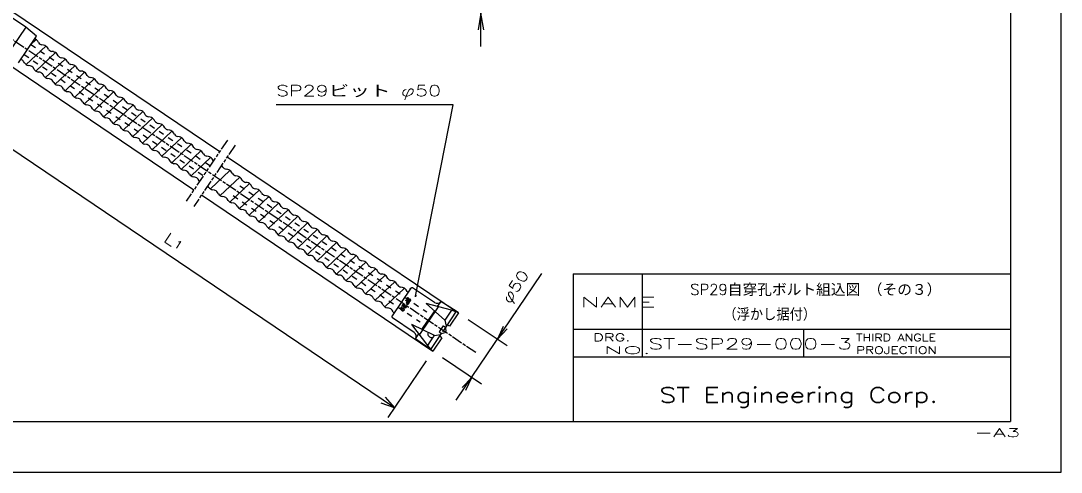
# Model space of a CAD drawing. Units: millimetres at full size; details may follow other scales. Extents: x -55 to 1935, y -55 to 1395.
# Drawn here: x 805 to 1935, y -55 to 435 of the extents above; entities that cross this region are included whole.
import ezdxf
from ezdxf.enums import TextEntityAlignment as Align

# ---------------------------------------------------------------- set-up
doc = ezdxf.new("R2010")
doc.units = ezdxf.units.MM
doc.header["$PDMODE"] = 32
doc.header["$PDSIZE"] = 0.5
for name, pattern in [('CHAIN', [18.5, 12, -1.5, 3.5, -1.5]), ('CHAIN_DOUBLE_DASH', [23.5, 12, -1.5, 3.5, -1.5, 3.5, -1.5]), ('DASHED_SPACED', [12, 6, -6])]:
    doc.linetypes.add(name, pattern=pattern)
for name, color, linetype, lineweight in [('1 外形線', 7, 'Continuous', 25), ('3 隠れ線', 2, 'DASHED_SPACED', 25), ('4 中心線', 1, 'CHAIN', 25), ('5 想像線', 6, 'CHAIN_DOUBLE_DASH', 25), ('6 寸法線', 4, 'Continuous', 25), ('7 枠・タイトル', 7, 'Continuous', 25), ('DEFPOINTS_2', 7, 'Continuous', 25)]:
    doc.layers.add(name, color=color, linetype=linetype, lineweight=lineweight)
doc.styles.add('simplex.shx', font='')
doc.styles.get('simplex.shx').set_extended_font_data('simplex.shx')

# ---------------------------------------------------------------- blocks, each defined once
blk = doc.blocks.new('open_arrow')
at = {"color": 0, "linetype": 'Continuous', "lineweight": -2}
blk.add_lwpolyline([(7.5, 1.25), (0, 0), (7.5, -1.25)], dxfattribs=at)

msp = doc.modelspace()

# ---------------------------------------------------------------- linework, layer by layer
at = {"layer": '1 外形線'}
for p, q in [((561.515, 602.796), (1021.166, 292.758)), ((533.556, 561.344), (993.207, 251.306)), ((810.624, 427.51), (741.007, 474.513)), ((810.624, 427.51), (789.361, 396.016)), ((822.217, 417.873), (810.624, 427.51)), ((802.632, 388.865), (822.217, 417.873)), ((811.112, 387.095), (832.313, 407.172)), ((816.245, 409.028), (821.784, 414.273)), ((824.588, 410.856), (823.578, 412.522)), ((830.017, 408.179), (828.094, 408.491)), ((821.64, 379.993), (842.842, 400.07)), ((835.117, 403.754), (834.107, 405.42)), ((840.546, 401.077), (838.623, 401.389)), ((845.646, 396.653), (844.636, 398.318)), ((809.318, 388.846), (808.308, 390.512)), ((815.331, 385.775), (813.408, 386.088)), ((832.169, 372.891), (853.371, 392.968)), ((842.698, 365.79), (863.899, 385.866)), ((851.074, 393.975), (849.152, 394.288)), ((856.175, 389.551), (855.165, 391.216)), ((861.603, 386.873), (859.68, 387.186)), ((819.846, 381.745), (818.836, 383.41)), ((825.859, 378.673), (823.937, 378.986)), ((830.375, 374.643), (829.365, 376.309)), ((853.227, 358.688), (874.428, 378.765)), ((866.703, 382.449), (865.693, 384.115)), ((872.132, 379.772), (870.209, 380.084)), ((877.232, 375.347), (876.222, 377.013)), ((882.661, 372.67), (880.738, 372.983)), ((836.388, 371.572), (834.465, 371.884)), ((840.904, 367.541), (839.894, 369.207)), ((846.917, 364.47), (844.994, 364.782)), ((851.433, 360.44), (850.423, 362.105)), ((863.756, 351.586), (884.957, 371.663)), ((874.284, 344.484), (895.486, 364.561)), ((887.761, 368.246), (886.751, 369.911)), ((893.19, 365.568), (891.267, 365.881)), ((898.29, 361.144), (897.28, 362.809)), ((857.446, 357.368), (855.523, 357.681)), ((861.962, 353.338), (860.951, 355.003)), ((867.974, 350.266), (866.052, 350.579)), ((884.813, 337.383), (906.014, 357.459)), ((895.342, 330.281), (916.543, 350.358)), ((903.718, 358.466), (901.796, 358.779)), ((908.818, 354.042), (907.808, 355.708)), ((914.247, 351.365), (912.324, 351.677)), ((872.49, 346.236), (871.48, 347.902)), ((878.503, 343.165), (876.58, 343.477)), ((883.019, 339.134), (882.009, 340.8)), ((905.871, 323.179), (927.072, 343.256)), ((919.347, 346.94), (918.337, 348.606)), ((924.776, 344.263), (922.853, 344.576)), ((929.876, 339.839), (928.866, 341.504)), ((889.032, 336.063), (887.109, 336.375)), ((893.548, 332.033), (892.538, 333.698)), ((899.561, 328.961), (897.638, 329.274)), ((916.399, 316.077), (937.601, 336.154)), ((926.928, 308.976), (948.13, 329.052)), ((935.305, 337.161), (933.382, 337.474)), ((940.405, 332.737), (939.395, 334.402)), ((945.833, 330.06), (943.911, 330.372)), ((904.077, 324.931), (903.067, 326.597)), ((910.09, 321.859), (908.167, 322.172)), ((914.606, 317.829), (913.595, 319.495)), ((937.457, 301.874), (958.658, 321.951)), ((950.934, 325.635), (949.924, 327.301)), ((956.362, 322.958), (954.439, 323.27)), ((961.462, 318.533), (960.452, 320.199)), ((920.618, 314.758), (918.696, 315.07)), ((925.134, 310.727), (924.124, 312.393)), ((931.147, 307.656), (929.224, 307.969)), ((935.663, 303.626), (934.653, 305.291)), ((947.986, 294.772), (969.187, 314.849)), ((958.515, 287.67), (979.716, 307.747)), ((966.891, 315.856), (964.968, 316.169)), ((971.991, 311.432), (970.981, 313.097)), ((977.42, 308.754), (975.497, 309.067)), ((982.52, 304.33), (981.51, 305.995)), ((941.676, 300.554), (939.753, 300.867)), ((946.192, 296.524), (945.182, 298.19)), ((952.205, 293.452), (950.282, 293.765)), ((969.043, 280.569), (990.245, 300.645)), ((987.949, 301.653), (986.026, 301.965)), ((993.049, 297.228), (992.039, 298.894)), ((998.477, 294.551), (996.555, 294.863)), ((956.721, 289.422), (955.711, 291.088)), ((962.734, 286.351), (960.811, 286.663)), ((967.249, 282.32), (966.239, 283.986)), ((979.572, 273.467), (1000.774, 293.544)), ((990.101, 266.365), (1011.302, 286.442)), ((1003.577, 290.127), (1002.567, 291.792)), ((1009.006, 287.449), (1007.083, 287.762)), ((1014.106, 283.025), (1013.096, 284.69)), ((1029.457, 287.166), (1280.577, 117.783)), ((973.262, 279.249), (971.34, 279.562)), ((977.778, 275.219), (976.768, 276.884)), ((983.791, 272.147), (981.868, 272.46)), ((1011.158, 252.162), (1032.36, 272.238)), ((1024.635, 275.923), (1023.625, 277.589)), ((1030.064, 273.246), (1028.141, 273.558)), ((988.307, 268.117), (987.297, 269.783)), ((994.32, 265.045), (992.397, 265.358)), ((998.836, 261.015), (997.826, 262.681)), ((1021.687, 245.06), (1042.889, 265.137)), ((1035.164, 268.821), (1034.154, 270.487)), ((1040.593, 266.144), (1038.67, 266.456)), ((1045.693, 261.72), (1044.683, 263.385)), ((1009.365, 253.913), (1008.354, 255.579)), ((1015.377, 250.842), (1013.455, 251.155)), ((1032.216, 237.958), (1053.417, 258.035)), ((1042.745, 230.857), (1063.946, 250.933)), ((1051.121, 259.042), (1049.199, 259.355)), ((1056.221, 254.618), (1055.211, 256.283)), ((1061.65, 251.94), (1059.727, 252.253)), ((1066.75, 247.516), (1065.74, 249.182)), ((1001.497, 245.714), (1252.617, 76.331)), ((1019.893, 246.812), (1018.883, 248.477)), ((1025.906, 243.74), (1023.983, 244.053)), ((1030.422, 239.71), (1029.412, 241.376)), ((1053.274, 223.755), (1074.475, 243.832)), ((1072.179, 244.839), (1070.256, 245.151)), ((1077.279, 240.414), (1076.269, 242.08)), ((1082.708, 237.737), (1080.785, 238.05)), ((1036.435, 236.639), (1034.512, 236.951)), ((1040.951, 232.608), (1039.941, 234.274)), ((1046.964, 229.537), (1045.041, 229.849)), ((1051.48, 225.506), (1050.47, 227.172)), ((1063.802, 216.653), (1085.004, 236.73)), ((1074.331, 209.551), (1095.533, 229.628)), ((1087.808, 233.313), (1086.798, 234.978)), ((1093.236, 230.635), (1091.314, 230.948)), ((1098.337, 226.211), (1097.326, 227.876)), ((1057.493, 222.435), (1055.57, 222.748)), ((1062.008, 218.405), (1060.998, 220.07)), ((1068.021, 215.333), (1066.099, 215.646)), ((1084.86, 202.45), (1106.061, 222.526)), ((1095.389, 195.348), (1116.59, 215.425)), ((1103.765, 223.533), (1101.842, 223.846)), ((1108.865, 219.109), (1107.855, 220.775)), ((1114.294, 216.432), (1112.371, 216.744)), ((1072.537, 211.303), (1071.527, 212.969)), ((1078.55, 208.232), (1076.627, 208.544)), ((1083.066, 204.201), (1082.056, 205.867)), ((1105.918, 188.246), (1127.119, 208.323)), ((1119.394, 212.007), (1118.384, 213.673)), ((1124.823, 209.33), (1122.9, 209.643)), ((1129.923, 204.906), (1128.913, 206.571)), ((1089.079, 201.13), (1087.156, 201.442)), ((1093.595, 197.1), (1092.585, 198.765)), ((1099.608, 194.028), (1097.685, 194.341)), ((1116.446, 181.144), (1137.648, 201.221)), ((1126.975, 174.043), (1148.176, 194.119)), ((1135.352, 202.228), (1133.429, 202.541)), ((1140.452, 197.804), (1139.442, 199.469)), ((1145.88, 195.126), (1143.958, 195.439)), ((1150.98, 190.702), (1149.97, 192.368)), ((1104.124, 189.998), (1103.113, 191.663)), ((1110.136, 186.926), (1108.214, 187.239)), ((1114.652, 182.896), (1113.642, 184.562)), ((1137.504, 166.941), (1158.705, 187.018)), ((1156.409, 188.025), (1154.486, 188.337)), ((1161.509, 183.6), (1160.499, 185.266)), ((1166.938, 180.923), (1165.015, 181.236)), ((1120.665, 179.825), (1118.742, 180.137)), ((1125.181, 175.794), (1124.171, 177.46)), ((1131.194, 172.723), (1129.271, 173.035)), ((1135.71, 168.693), (1134.7, 170.358)), ((1148.033, 159.839), (1169.234, 179.916)), ((1158.561, 152.737), (1179.763, 172.814)), ((1172.038, 176.499), (1171.028, 178.164)), ((1177.467, 173.821), (1175.544, 174.134)), ((1182.567, 169.397), (1181.557, 171.062)), ((1141.723, 165.621), (1139.8, 165.934)), ((1146.239, 161.591), (1145.229, 163.257)), ((1152.252, 158.519), (1150.329, 158.832)), ((1169.09, 145.636), (1190.292, 165.712)), ((1179.619, 138.534), (1200.82, 158.611)), ((1187.995, 166.72), (1186.073, 167.032)), ((1193.096, 162.295), (1192.086, 163.961)), ((1198.524, 159.618), (1196.601, 159.93)), ((1156.767, 154.489), (1155.757, 156.155)), ((1162.78, 151.418), (1160.858, 151.73)), ((1167.296, 147.387), (1166.286, 149.053)), ((1190.148, 131.432), (1211.349, 151.509)), ((1203.624, 155.193), (1202.614, 156.859)), ((1209.053, 152.516), (1207.13, 152.829)), ((1214.153, 148.092), (1213.143, 149.757)), ((1173.309, 144.316), (1171.386, 144.629)), ((1177.825, 140.286), (1176.815, 141.951)), ((1183.838, 137.214), (1181.915, 137.527)), ((1200.677, 124.331), (1221.878, 144.407)), ((1228.578, 144.413), (1208.447, 114.568)), ((1219.582, 145.414), (1217.659, 145.727)), ((1224.682, 140.99), (1223.672, 142.656)), ((1254.288, 128.881), (1230.66, 144.818)), ((1188.354, 133.184), (1187.344, 134.85)), ((1194.367, 130.112), (1192.444, 130.425)), ((1198.883, 126.082), (1197.872, 127.748)), ((1220.876, 127.834), (1219.126, 125.239)), ((1219.698, 124.853), (1219.126, 125.239)), ((1220.846, 126.555), (1219.698, 124.853)), ((1222.91, 125.541), (1223.296, 126.119)), ((1223.023, 131.016), (1223.409, 131.588)), ((1224.624, 129.936), (1223.023, 131.016)), ((1227.222, 129.016), (1223.409, 131.588)), ((1224.624, 129.936), (1223.976, 128.975)), ((1225.082, 129.627), (1224.562, 128.857)), ((1226.264, 128.83), (1225.082, 129.627)), ((1225.745, 128.059), (1226.264, 128.83)), ((1226.043, 133.13), (1226.429, 133.702)), ((1226.188, 127.483), (1227.222, 129.016)), ((1226.957, 130.988), (1226.571, 130.416)), ((1258.423, 124.282), (1238.292, 94.437)), ((1265.556, 109.821), (1245.291, 128.06)), ((1272.777, 120.526), (1245.291, 128.06)), ((1261.229, 130.23), (1257.507, 124.712)), ((1278.09, 119.461), (1261.229, 130.23)), ((1204.895, 123.011), (1202.973, 123.323)), ((1209.411, 118.98), (1208.401, 120.646)), ((1219.374, 120.128), (1218.089, 120.995)), ((1218.717, 121.207), (1218.384, 121.432)), ((1218.965, 123.236), (1219.292, 123.721)), ((1254.298, 119.954), (1247.529, 109.919)), ((1272.777, 120.526), (1265.556, 109.821)), ((1278.089, 119.461), (1266.346, 102.051)), ((1280.577, 117.783), (1270.791, 103.275)), ((1277.747, 118.953), (1272.777, 120.527)), ((1280.577, 117.783), (1278.089, 119.461)), ((1232.479, 96.548), (1208.852, 112.485)), ((1247.152, 82.535), (1229.87, 105.198)), ((1254.373, 93.24), (1229.87, 105.198)), ((1240.76, 99.883), (1247.529, 109.919)), ((1263.859, 103.729), (1259.386, 97.096)), ((1263.859, 103.729), (1266.486, 102.258)), ((1266.346, 102.051), (1264.688, 103.169)), ((1265.556, 109.821), (1267.185, 103.295)), ((1266.346, 102.051), (1266.763, 97.712)), ((1270.791, 103.275), (1268.304, 104.953)), ((1233.829, 89.607), (1237.551, 95.125)), ((1247.152, 82.535), (1253.058, 91.291)), ((1261.873, 95.419), (1250.13, 78.009)), ((1262.403, 90.84), (1252.617, 76.331)), ((1253.788, 92.374), (1254.373, 93.24)), ((1254.373, 93.24), (1261.034, 94.175)), ((1259.386, 97.096), (1261.733, 95.211)), ((1262.403, 90.84), (1259.916, 92.517)), ((1261.873, 95.419), (1260.215, 96.537)), ((1261.873, 95.419), (1266.052, 96.658)), ((1250.13, 78.009), (1233.829, 89.608)), ((1250.472, 78.517), (1247.152, 82.535)), ((1252.617, 76.331), (1250.13, 78.009))]:
    msp.add_line(p, q, dxfattribs=at)
msp.add_lwpolyline([(1247.969, 96.365), (1247.491, 95.927), (1247.213, 95.349), (1247.152, 94.669), (1247.313, 93.932), (1247.685, 93.187), (1248.243, 92.484), (1248.95, 91.869), (1249.759, 91.383), (1250.617, 91.058), (1251.466, 90.916), (1252.251, 90.967), (1252.918, 91.206), (1253.424, 91.619), (1253.735, 92.177), (1253.83, 92.844), (1253.704, 93.575)], dxfattribs=at)
msp.add_circle((1220.22, 121.383), 0.987, dxfattribs=at)
for centre, radius, start, end in [((817.87, 408.47), 7, 35.36613, 69.68226), ((829.481, 414.329), 6, 215.36383, 256.63395), ((828.399, 401.368), 7, 35.36613, 76.63387), ((840.01, 407.227), 6, 215.36383, 256.63395), ((838.927, 394.266), 7, 35.36613, 76.63387), ((850.539, 400.125), 6, 215.36383, 256.63395), ((803.415, 387.039), 6, 35.36605, 72.14121), ((815.026, 392.898), 7, 215.36613, 256.63387), ((813.944, 379.938), 6, 35.36605, 76.63008), ((849.456, 387.165), 7, 35.36613, 76.63387), ((861.067, 393.023), 6, 215.36383, 256.63395), ((859.985, 380.063), 7, 35.36613, 76.63387), ((825.555, 385.796), 7, 215.36613, 256.63387), ((824.472, 372.836), 6, 35.36605, 76.63008), ((836.084, 378.695), 7, 215.36613, 256.63387), ((871.596, 385.922), 6, 215.36383, 256.63395), ((870.514, 372.961), 7, 35.36613, 76.63387), ((882.125, 378.82), 6, 215.36383, 256.63395), ((835.001, 365.734), 6, 35.36605, 76.63008), ((846.612, 371.593), 7, 215.36613, 256.63387), ((845.53, 358.632), 6, 35.36605, 76.63008), ((881.043, 365.86), 7, 35.36613, 76.63387), ((892.654, 371.718), 6, 215.36383, 256.63395), ((891.571, 358.758), 7, 35.36613, 76.63387), ((857.141, 364.491), 7, 215.36613, 256.63387), ((856.059, 351.531), 6, 35.36605, 76.63008), ((867.67, 357.389), 7, 215.36613, 256.63387), ((866.587, 344.429), 6, 35.36605, 76.63008), ((903.183, 364.616), 6, 215.36383, 256.63395), ((902.1, 351.656), 7, 35.36613, 76.63387), ((913.711, 357.515), 6, 215.36383, 256.63395), ((912.629, 344.554), 7, 35.36613, 76.63387), ((878.199, 350.288), 7, 215.36613, 256.63387), ((877.116, 337.327), 6, 35.36605, 76.63008), ((888.727, 343.186), 7, 215.36613, 256.63387), ((924.24, 350.413), 6, 215.36383, 256.63395), ((923.158, 337.453), 7, 35.36613, 76.63387), ((934.769, 343.311), 6, 215.36383, 256.63395), ((887.645, 330.225), 6, 35.36605, 76.63008), ((899.256, 336.084), 7, 215.36613, 256.63387), ((898.174, 323.124), 6, 35.36605, 76.63008), ((933.687, 330.351), 7, 35.36613, 76.63387), ((945.298, 336.21), 6, 215.36383, 256.63395), ((944.215, 323.249), 7, 35.36613, 76.63387), ((909.785, 328.982), 7, 215.36613, 256.63387), ((908.703, 316.022), 6, 35.36605, 76.63008), ((920.314, 321.881), 7, 215.36613, 256.63387), ((955.827, 329.108), 6, 215.36383, 256.63395), ((954.744, 316.147), 7, 35.36613, 76.63387), ((966.355, 322.006), 6, 215.36383, 256.63395), ((919.231, 308.92), 6, 35.36605, 76.63008), ((930.843, 314.779), 7, 215.36613, 256.63387), ((929.76, 301.818), 6, 35.36605, 76.63008), ((965.273, 309.046), 7, 35.36613, 76.63387), ((976.884, 314.904), 6, 215.36383, 256.63395), ((975.802, 301.944), 7, 35.36613, 76.63387), ((941.371, 307.677), 7, 215.36613, 256.63387), ((940.289, 294.717), 6, 35.36605, 76.63008), ((951.9, 300.575), 7, 215.36613, 256.63387), ((987.413, 307.803), 6, 215.36383, 256.63395), ((986.33, 294.842), 7, 35.36613, 76.63387), ((997.942, 300.701), 6, 215.36383, 256.63395), ((996.859, 287.74), 7, 35.36613, 76.63387), ((950.818, 287.615), 6, 35.36605, 76.63008), ((962.429, 293.474), 7, 215.36613, 256.63387), ((961.346, 280.513), 6, 35.36605, 76.63008), ((1008.47, 293.599), 6, 215.36383, 256.63395), ((1007.388, 280.639), 7, 35.36613, 76.63387), ((1018.999, 286.497), 6, 215.36383, 219.50122), ((972.958, 286.372), 7, 215.36613, 256.63387), ((971.875, 273.412), 6, 35.36605, 76.63008), ((983.486, 279.27), 7, 215.36613, 256.63387), ((982.404, 266.31), 6, 35.36605, 76.63008), ((1017.917, 273.537), 7, 35.36613, 39.85865), ((1029.528, 279.396), 6, 215.36383, 256.63395), ((1028.446, 266.435), 7, 35.36613, 76.63387), ((994.015, 272.168), 7, 215.36613, 256.63387), ((992.933, 259.208), 6, 35.36605, 76.63008), ((1004.544, 265.067), 7, 215.36613, 221.91127), ((1040.057, 272.294), 6, 215.36383, 256.63395), ((1038.974, 259.333), 7, 35.36613, 76.63387), ((1050.586, 265.192), 6, 215.36383, 256.63395), ((1003.462, 252.106), 6, 35.36605, 37.07425), ((1015.073, 257.965), 7, 215.36613, 256.63387), ((1013.99, 245.005), 6, 35.36605, 76.63008), ((1049.503, 252.232), 7, 35.36613, 76.63387), ((1061.114, 258.09), 6, 215.36383, 256.63395), ((1060.032, 245.13), 7, 35.36613, 76.63387), ((1025.602, 250.863), 7, 215.36613, 256.63387), ((1024.519, 237.903), 6, 35.36605, 76.63008), ((1036.13, 243.762), 7, 215.36613, 256.63387), ((1071.643, 250.989), 6, 215.36383, 256.63395), ((1070.561, 238.028), 7, 35.36613, 76.63387), ((1082.172, 243.887), 6, 215.36383, 256.63395), ((1081.089, 230.927), 7, 35.36613, 76.63387), ((1035.048, 230.801), 6, 35.36605, 76.63008), ((1046.659, 236.66), 7, 215.36613, 256.63387), ((1045.577, 223.699), 6, 35.36605, 76.63008), ((1092.701, 236.785), 6, 215.36383, 256.63395), ((1091.618, 223.825), 7, 35.36613, 76.63387), ((1103.229, 229.683), 6, 215.36383, 256.63395), ((1057.188, 229.558), 7, 215.36613, 256.63387), ((1056.106, 216.598), 6, 35.36605, 76.63008), ((1067.717, 222.456), 7, 215.36613, 256.63387), ((1066.634, 209.496), 6, 35.36605, 76.63008), ((1102.147, 216.723), 7, 35.36613, 76.63387), ((1113.758, 222.582), 6, 215.36383, 256.63395), ((1112.676, 209.621), 7, 35.36613, 76.63387), ((1078.246, 215.355), 7, 215.36613, 256.63387), ((1077.163, 202.394), 6, 35.36605, 76.63008), ((1088.774, 208.253), 7, 215.36613, 256.63387), ((1124.287, 215.48), 6, 215.36383, 256.63395), ((1123.205, 202.52), 7, 35.36613, 76.63387), ((1134.816, 208.378), 6, 215.36383, 256.63395), ((1087.692, 195.292), 6, 35.36605, 76.63008), ((1099.303, 201.151), 7, 215.36613, 256.63387), ((1098.221, 188.191), 6, 35.36605, 76.63008), ((1133.733, 195.418), 7, 35.36613, 76.63387), ((1145.345, 201.277), 6, 215.36383, 256.63395), ((1144.262, 188.316), 7, 35.36613, 76.63387), ((1109.832, 194.049), 7, 215.36613, 256.63387), ((1108.749, 181.089), 6, 35.36605, 76.63008), ((1120.361, 186.948), 7, 215.36613, 256.63387), ((1155.873, 194.175), 6, 215.36383, 256.63395), ((1154.791, 181.214), 7, 35.36613, 76.63387), ((1166.402, 187.073), 6, 215.36383, 256.63395), ((1165.32, 174.113), 7, 35.36613, 76.63387), ((1119.278, 173.987), 6, 35.36605, 76.63008), ((1130.889, 179.846), 7, 215.36613, 256.63387), ((1129.807, 166.885), 6, 35.36605, 76.63008), ((1176.931, 179.971), 6, 215.36383, 256.63395), ((1175.848, 167.011), 7, 35.36613, 76.63387), ((1141.418, 172.744), 7, 215.36613, 256.63387), ((1140.336, 159.784), 6, 35.36605, 76.63008), ((1151.947, 165.642), 7, 215.36613, 256.63387), ((1150.865, 152.682), 6, 35.36605, 76.63008), ((1187.46, 172.87), 6, 215.36383, 256.63395), ((1186.377, 159.909), 7, 35.36613, 76.63387), ((1197.988, 165.768), 6, 215.36383, 256.63395), ((1196.906, 152.807), 7, 35.36613, 76.63387), ((1162.476, 158.541), 7, 215.36613, 256.63387), ((1161.393, 145.58), 6, 35.36605, 76.63008), ((1173.005, 151.439), 7, 215.36613, 256.63387), ((1208.517, 158.666), 6, 215.36383, 256.63395), ((1207.435, 145.706), 7, 35.36613, 76.63387), ((1219.046, 151.564), 6, 215.36383, 256.63395), ((1171.922, 138.479), 6, 35.36605, 76.63008), ((1183.533, 144.337), 7, 215.36613, 256.63387), ((1182.451, 131.377), 6, 35.36605, 76.63008), ((1217.964, 138.604), 7, 35.36613, 76.63387), ((1229.575, 144.463), 6, 215.36383, 228.35031), ((1229.822, 143.574), 1.5, 56, 146), ((1194.062, 137.235), 7, 215.36613, 256.63387), ((1192.98, 124.275), 6, 35.36605, 76.63008), ((1204.591, 130.134), 7, 215.36613, 256.63387), ((1218.647, 125.558), 2.415, 356.95025, 24.39488), ((1218.724, 125.692), 3.037, 354.62284, 44.87266), ((1225.478, 125.286), 4.422, 178.14731, 192.05728), ((1222.58, 124.808), 1.495, 197.31907, 61.38549), ((1225.478, 125.286), 3.732, 178.14731, 191.51593), ((1222.58, 124.808), 0.805, 199.32567, 65.79697), ((1225.082, 128.229), 1.334, 146, 326), ((1225.69, 132.605), 1.323, 56, 326), ((1225.153, 128.458), 0.713, 146.00002, 325.99998), ((1225.69, 132.605), 0.632, 56, 326), ((1227.311, 131.512), 1.323, 236, 146), ((1227.311, 131.512), 0.632, 236, 146), ((1257.084, 133.026), 5, 236, 326), ((1203.508, 117.173), 6, 35.36605, 76.63008), ((1209.691, 113.729), 1.5, 146, 236), ((1215.12, 123.032), 7, 215.36613, 229.44832), ((1218.935, 122.25), 1.514, 76.38066, 236), ((1218.935, 122.25), 0.987, 88.29932, 236), ((1220.22, 121.383), 1.514, 236, 186.67341), ((1264.129, 102.34), 1, 56, 146), ((1229.684, 92.403), 5, 326, 56), ((1260.774, 97.366), 1, 146, 236), ((1265.768, 97.616), 1, 286.51384, 5.48643)]:
    msp.add_arc(centre, radius, start, end, dxfattribs=at)
msp.add_point((1228.298, 143.999), dxfattribs=at)
msp.add_point((1228.298, 143.999), dxfattribs=at)
msp.add_point((1228.298, 143.999), dxfattribs=at)
at = {"layer": '3 隠れ線'}
for p, q in [((816.076, 408.778), (1010.821, 277.42)), ((808.802, 398.004), (1003.552, 266.643)), ((1043.063, 255.673), (1246.099, 118.724)), ((1035.794, 244.896), (1238.829, 107.946)), ((1266.346, 102.051), (1261.873, 95.419))]:
    msp.add_line(p, q, dxfattribs=at)
at = {"layer": '4 中心線'}
msp.add_line((246.408, 785.183), (1300.472, 74.208), dxfattribs=at)
at = {"layer": '5 想像線'}
for p, q in [((1029.534, 305.163), (984.839, 238.9)), ((1037.824, 299.571), (993.13, 233.309))]:
    msp.add_line(p, q, dxfattribs=at)
at = {"layer": '6 寸法線'}
for p, q in [((1304.897, 406.825), (1304.897, 516.825)), ((1198.62, 23.163), (722.216, 344.819)), ((1278.062, 22.982), (1370.889, 160.602)), ((1291.105, 110.681), (1333.327, 82.203)), ((1263.146, 69.23), (1305.367, 40.751)), ((1245.51, 65.806), (1203.946, 4.244)), ((1211.052, 14.77), (1198.62, 23.163)), ((1200.87, 26.494), (1211.052, 14.77)), ((1211.052, 14.77), (1196.371, 19.832))]:
    msp.add_line(p, q, dxfattribs=at)
for points in [[(1233.85, 136.059), (1274.752, 343.448), (1082.457, 343.448)], [(1234.032, 136.979), (1233.669, 135.139), (1234.032, 136.979)]]:
    msp.add_lwpolyline(points, dxfattribs=at)
at = {"layer": '7 枠・タイトル'}
for p, q in [((1880, 1340), (1880, 0)), ((1405, 160), (1880, 160)), ((1405, 160), (1405, 0)), ((1480, 160), (1480, 70)), ((1405, 100), (1880, 100)), ((1655, 100), (1655, 70)), ((1405, 70), (1880, 70)), ((0, 0), (1880, 0))]:
    msp.add_line(p, q, dxfattribs=at)
at = {"layer": 'DEFPOINTS_2'}
msp.add_lwpolyline([(-55, -55), (1935, -55), (1935, 1395), (-55, 1395)], close=True, dxfattribs=at)

# ---------------------------------------------------------------- block references
at = {"layer": '6 寸法線'}
for p, xscale, yscale, rotation in [((1304.897, 442.825), 2.4, 2.4, 270), ((1322.798, 89.305), 2, 2, 56), ((1294.838, 47.853), 2, 2, 236)]:
    msp.add_blockref('open_arrow', p, dxfattribs=dict(at, xscale=xscale, yscale=yscale, rotation=rotation))

# ---------------------------------------------------------------- texts
at = {"layer": '6 寸法線', "style": 'simplex.shx', "width": 1.4}
msp.add_text('SP29ビット φ50', height=11.73, dxfattribs=at).set_placement((1082.457, 349.315), align=Align.BOTTOM_LEFT)
msp.add_text('L', height=11.73, rotation=325.974, dxfattribs=at).set_placement((957.15, 193.276), align=Align.BOTTOM_LEFT)
at = {"layer": '6 寸法線', "style": 'simplex.shx'}
msp.add_text('1', height=8.798, rotation=325.974, dxfattribs=at).set_placement((969.302, 188.128), align=Align.BOTTOM_LEFT)
at = {"layer": '6 寸法線', "style": 'simplex.shx', "width": 1.25}
msp.add_text('φ50', height=11.73, rotation=56, dxfattribs=at).set_placement((1341.967, 146.336), align=Align.MIDDLE_CENTER)
at = {"layer": '7 枠・タイトル', "style": 'simplex.shx'}
msp.add_text('SP29自穿孔ボルト組込図 （その３）', height=11.73, dxfattribs=at).set_placement((1532.174, 133.797), align=Align.BOTTOM_LEFT)
for s, height, width, p in [('NAME', 11, 2.1, (1412.5, 120.5)), ('（浮かし据付）', 11.73, 0.9, (1568.049, 107.115)), ('DRG.', 8.065, 1.6, (1426.794, 84.782)), ('THIRD ANGLE', 8.065, 1.25, (1712.242, 84.539)), ('  NO.', 8.065, 2.75, (1407.759, 70.93)), ('ST-SP29-000-3', 11.73, 1.6, (1486.785, 74.867)), ('PROJECTION', 8.065, 1.35, (1712.314, 70.883)), ('ST Engineering Corp.', 16.5, 1.3, (1498.652, 15.533))]:
    msp.add_text(s, height=height, dxfattribs=dict(at, width=width)).set_placement(p, align=Align.BOTTOM_LEFT)
at = {"layer": 'DEFPOINTS_2', "style": 'simplex.shx', "width": 2}
msp.add_text('-A3', height=9.164, dxfattribs=at).set_placement((1840.522, -19.488), align=Align.BOTTOM_LEFT)

doc.saveas('drawing.dxf')
